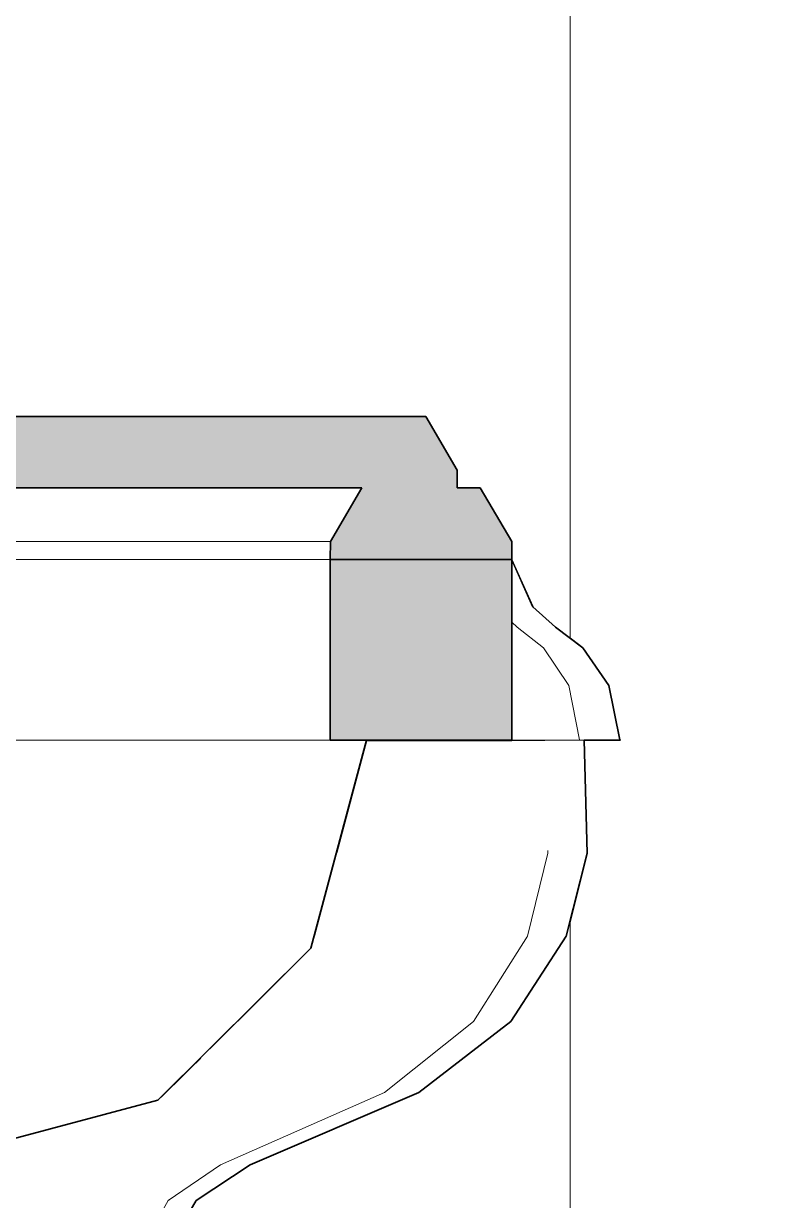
# Model space of a CAD drawing. Header units: millimetres. Extents: x -46169 to 237885, y -84465 to 18123.
# Drawn here: x 224152.2 to 224361, y -84112.1 to -83782.6 of the extents above; entities that cross this region are included whole.
import ezdxf

# ---------------------------------------------------------------- set-up
doc = ezdxf.new("R2010")
doc.units = ezdxf.units.MM
doc.header["$MEASUREMENT"] = 0
doc.linetypes.add('Wipeout_Contour', pattern=[1000, 0, -1000])
doc.layers.add('New_A-25-M_Wall_Ext', color=7, linetype='Continuous')
doc.layers.add('New_A-35-M_FFE_Sanitary', color=7, linetype='Continuous')
for name, color, linetype, lineweight, true_color in [('New_A-25-M_Wall_Ext_Pen_No__104', 7, 'Continuous', 15, 0xa6a6a6), ('New_A-25-M_Wall_Ext_Pen_No__44', 7, 'Continuous', 35, 0x444444), ('New_A-25-M_Wall_Ext_Pen_No__75', 7, 'Continuous', 20, 0x606060), ('New_A-35-M_FFE_Sanitary_Pen_No__64', 7, 'Continuous', 20, 0x606060)]:
    doc.layers.add(name, color=color, linetype=linetype, lineweight=lineweight, true_color=true_color)

# ---------------------------------------------------------------- blocks, each defined once
blk = doc.blocks.new('Section Elem_326_4', base_point=(208268.76, -84332.61))
at = {"color": 254, "linetype": 'Wipeout_Contour', "lineweight": 0, "ltscale": 957195.755535}
blk.add_wipeout([(224360.66, -84302.61), (224360.97, -84302.61), (224360.97, -82132.61), (224360.66, -82132.61)], dxfattribs=at).dxf.layer = 'New_A-35-M_FFE_Sanitary'
blk = doc.blocks.new('Section Elem_327_4', base_point=(208268.76, -84332.61))
at = {"color": 254, "linetype": 'Wipeout_Contour', "lineweight": 0, "ltscale": 2873243.291098099}
blk.add_wipeout([(224305.22, -82132.61), (224305.22, -83954.71), (224308.76, -83957.37), (224316.05, -83967.87), (224319.08, -83983.14), (224319.28, -83983.22), (224309.13, -83983.22), (224309.94, -84014.8), (224305.22, -84033.62), (224305.22, -84302.61), (224360.66, -84302.61), (224360.66, -82132.61)], dxfattribs=at).dxf.layer = 'New_A-35-M_FFE_Sanitary'
at = {"layer": 'New_A-35-M_FFE_Sanitary_Pen_No__64', "linetype": 'Continuous'}
for p, q in [((224305.22, -83954.71), (224305.22, -82132.61)), ((224305.22, -84302.61), (224305.22, -84033.62))]:
    blk.add_line(p, q, dxfattribs=at)
blk = doc.blocks.new('Section Elem_421_4', base_point=(208268.76, -84332.61))
at = {"layer": 'New_A-25-M_Wall_Ext_Pen_No__44', "linetype": 'Continuous'}
for p, q in [((224264.84, -83892.61), (223998.18, -83892.61)), ((224264.84, -83892.61), (224273.63, -83907.61)), ((224273.63, -83907.61), (224273.63, -83912.61)), ((224280.06, -83912.61), (224273.63, -83912.61)), ((224280.06, -83912.61), (224288.85, -83927.61))]:
    blk.add_line(p, q, dxfattribs=at)
at = {"color": 254, "linetype": 'Wipeout_Contour', "lineweight": 0, "ltscale": 957423.070872}
blk.add_wipeout([(224110.31, -83983.22), (224185.35, -83983.22), (224185.35, -83932.64), (224110.31, -83932.64)], dxfattribs=at).dxf.layer = 'New_A-25-M_Wall_Ext'
at = {"color": 254, "linetype": 'Wipeout_Contour', "lineweight": 0, "ltscale": 718458.381523}
blk.add_wipeout([(224288.84, -83951.61), (224290.34, -83951.61), (224288.84, -83950.21)], dxfattribs=at).dxf.layer = 'New_A-25-M_Wall_Ext'
at = {"color": 254, "linetype": 'Wipeout_Contour', "lineweight": 0, "ltscale": 957617.812307}
blk.add_wipeout([(224185.35, -83983.22), (224214.28, -83983.22), (224214.28, -83932.64), (224185.35, -83932.64)], dxfattribs=at).dxf.layer = 'New_A-25-M_Wall_Ext'
at = {"color": 254, "linetype": 'Wipeout_Contour', "lineweight": 0, "ltscale": 957957.037181}
blk.add_wipeout([(224288.84, -83957.37), (224297.79, -83957.37), (224290.34, -83951.61), (224288.84, -83951.61)], dxfattribs=at).dxf.layer = 'New_A-25-M_Wall_Ext'
at = {"color": 254, "linetype": 'Wipeout_Contour', "lineweight": 0, "ltscale": 957503.688227}
blk.add_wipeout([(224135.32, -83998.79), (224168.76, -84017.09), (224177.6, -83983.22), (224139.38, -83983.22)], dxfattribs=at).dxf.layer = 'New_A-25-M_Wall_Ext'
at = {"color": 254, "linetype": 'Wipeout_Contour', "lineweight": 0, "ltscale": 957699.95032}
blk.add_wipeout([(224214.28, -83983.22), (224229.2, -83983.22), (224229.2, -83932.64), (224214.28, -83932.64)], dxfattribs=at).dxf.layer = 'New_A-25-M_Wall_Ext'
at = {"color": 254, "linetype": 'Wipeout_Contour', "lineweight": 0, "ltscale": 957981.672771}
blk.add_wipeout([(224288.84, -83957.37), (224288.84, -83967.87), (224304.86, -83967.87), (224297.79, -83957.37)], dxfattribs=at).dxf.layer = 'New_A-25-M_Wall_Ext'
at = {"color": 254, "linetype": 'Wipeout_Contour', "lineweight": 0, "ltscale": 957488.915385}
blk.add_wipeout([(224135.32, -83998.79), (224124.23, -84010.18), (224144.62, -84041.89), (224168.76, -84017.09)], dxfattribs=at).dxf.layer = 'New_A-25-M_Wall_Ext'
at = {"color": 254, "linetype": 'Wipeout_Contour', "lineweight": 0, "ltscale": 957744.542217}
blk.add_wipeout([(224229.2, -83983.22), (224238.09, -83983.22), (224238.09, -83932.64), (224229.2, -83932.64)], dxfattribs=at).dxf.layer = 'New_A-25-M_Wall_Ext'
at = {"color": 254, "linetype": 'Wipeout_Contour', "lineweight": 0, "ltscale": 958008.850563}
blk.add_wipeout([(224288.84, -83983.14), (224307.8, -83983.14), (224304.86, -83967.87), (224288.84, -83967.87)], dxfattribs=at).dxf.layer = 'New_A-25-M_Wall_Ext'
at = {"color": 254, "linetype": 'Wipeout_Contour', "lineweight": 0, "ltscale": 957639.743897}
blk.add_wipeout([(224168.76, -84017.09), (224197.57, -84031.42), (224210.14, -83983.22), (224177.6, -83983.22)], dxfattribs=at).dxf.layer = 'New_A-25-M_Wall_Ext'
at = {"layer": 'New_A-25-M_Wall_Ext_Pen_No__75', "linetype": 'Continuous'}
blk.add_line((224110.31, -83983.22), (224185.35, -83983.22), dxfattribs=at)
at = {"color": 254, "linetype": 'Wipeout_Contour', "lineweight": 0, "ltscale": 957705.551199}
blk.add_wipeout([(224229.21, -83932.61), (224238.1, -83932.61), (224238.1, -83927.61), (224229.21, -83927.61)], dxfattribs=at).dxf.layer = 'New_A-25-M_Wall_Ext'
at = {"color": 254, "linetype": 'Wipeout_Contour', "lineweight": 0, "ltscale": 958022.417332}
blk.add_wipeout([(224288.84, -83983.22), (224308, -83983.22), (224307.8, -83983.14), (224288.84, -83983.14)], dxfattribs=at).dxf.layer = 'New_A-25-M_Wall_Ext'
at = {"color": 254, "linetype": 'Wipeout_Contour', "lineweight": 0, "ltscale": 957614.934029}
blk.add_wipeout([(224144.62, -84041.89), (224163.21, -84066.7), (224197.57, -84031.42), (224168.76, -84017.09)], dxfattribs=at).dxf.layer = 'New_A-25-M_Wall_Ext'
at = {"color": 254, "linetype": 'Wipeout_Contour', "lineweight": 0, "ltscale": 957660.955466}
blk.add_wipeout([(224214.29, -83932.61), (224229.21, -83932.61), (224229.21, -83927.61), (224214.29, -83927.61)], dxfattribs=at).dxf.layer = 'New_A-25-M_Wall_Ext'
at = {"color": 254, "linetype": 'Wipeout_Contour', "lineweight": 0, "ltscale": 957745.170911}
blk.add_wipeout([(224197.57, -84031.42), (224217.82, -84039.82), (224232.58, -83983.22), (224210.14, -83983.22)], dxfattribs=at).dxf.layer = 'New_A-25-M_Wall_Ext'
at = {"color": 254, "linetype": 'Wipeout_Contour', "lineweight": 0, "ltscale": 957970.137342}
blk.add_wipeout([(224270.58, -83983.22), (224270.66, -83983.32), (224298.15, -83983.32), (224298.15, -83983.22)], dxfattribs=at).dxf.layer = 'New_A-25-M_Wall_Ext'
at = {"color": 254, "linetype": 'Wipeout_Contour', "lineweight": 0, "ltscale": 957514.273289}
blk.add_wipeout([(224111.65, -84050.96), (224116.29, -84079.61), (224163.21, -84066.7), (224144.62, -84041.89)], dxfattribs=at).dxf.layer = 'New_A-25-M_Wall_Ext'
at = {"layer": 'New_A-25-M_Wall_Ext_Pen_No__75', "linetype": 'Continuous'}
for p, q in [((224229.2, -83932.64), (224238.09, -83932.64)), ((224229.21, -83932.61), (224238.1, -83932.61)), ((224185.35, -83983.22), (224214.28, -83983.22))]:
    blk.add_line(p, q, dxfattribs=at)
at = {"color": 254, "linetype": 'Wipeout_Contour', "lineweight": 0, "ltscale": 957707.614857}
blk.add_wipeout([(224229.21, -83927.61), (224238.1, -83927.61), (224246.89, -83912.61), (224237.57, -83912.61)], dxfattribs=at).dxf.layer = 'New_A-25-M_Wall_Ext'
at = {"color": 254, "linetype": 'Wipeout_Contour', "lineweight": 0, "ltscale": 957578.808508}
blk.add_wipeout([(224185.35, -83932.61), (224214.29, -83932.61), (224214.29, -83927.61), (224185.35, -83927.61)], dxfattribs=at).dxf.layer = 'New_A-25-M_Wall_Ext'
at = {"color": 254, "linetype": 'Wipeout_Contour', "lineweight": 0, "ltscale": 957713.383886}
blk.add_wipeout([(224163.21, -84066.7), (224177.48, -84081.24), (224217.82, -84039.82), (224197.57, -84031.42)], dxfattribs=at).dxf.layer = 'New_A-25-M_Wall_Ext'
at = {"layer": 'New_A-25-M_Wall_Ext_Pen_No__75', "linetype": 'Continuous'}
for p, q in [((224214.28, -83932.64), (224229.2, -83932.64)), ((224214.29, -83932.61), (224229.21, -83932.61))]:
    blk.add_line(p, q, dxfattribs=at)
at = {"color": 254, "linetype": 'Wipeout_Contour', "lineweight": 0, "ltscale": 957661.513555}
blk.add_wipeout([(224214.29, -83927.61), (224229.21, -83927.61), (224237.57, -83912.61), (224221.45, -83912.61)], dxfattribs=at).dxf.layer = 'New_A-25-M_Wall_Ext'
at = {"color": 254, "linetype": 'Wipeout_Contour', "lineweight": 0, "ltscale": 957384.042806}
blk.add_wipeout([(224110.31, -83932.61), (224185.35, -83932.61), (224185.35, -83927.61), (224110.31, -83927.61)], dxfattribs=at).dxf.layer = 'New_A-25-M_Wall_Ext'
at = {"color": 254, "linetype": 'Wipeout_Contour', "lineweight": 0, "ltscale": 957800.30024}
blk.add_wipeout([(224217.82, -84039.82), (224223.83, -84041.4), (224239, -83983.22), (224232.58, -83983.22)], dxfattribs=at).dxf.layer = 'New_A-25-M_Wall_Ext'
at = {"color": 254, "linetype": 'Wipeout_Contour', "lineweight": 0, "ltscale": 957584.753041}
blk.add_wipeout([(224116.29, -84079.61), (224122.38, -84096.41), (224177.48, -84081.24), (224163.21, -84066.7)], dxfattribs=at).dxf.layer = 'New_A-25-M_Wall_Ext'
at = {"layer": 'New_A-25-M_Wall_Ext_Pen_No__44', "linetype": 'Continuous'}
blk.add_line((224246.89, -83912.61), (224238.1, -83927.61), dxfattribs=at)
at = {"layer": 'New_A-25-M_Wall_Ext_Pen_No__75', "linetype": 'Continuous'}
for p, q in [((224238.1, -83927.61), (224229.21, -83927.61)), ((224110.31, -83932.61), (224185.35, -83932.61)), ((224110.31, -83932.64), (224185.35, -83932.64)), ((224185.35, -83932.61), (224214.29, -83932.61)), ((224185.35, -83932.64), (224214.28, -83932.64))]:
    blk.add_line(p, q, dxfattribs=at)
at = {"color": 254, "linetype": 'Wipeout_Contour', "lineweight": 0, "ltscale": 957575.061272}
blk.add_wipeout([(224185.35, -83927.61), (224214.29, -83927.61), (224221.45, -83912.61), (224189.07, -83912.61)], dxfattribs=at).dxf.layer = 'New_A-25-M_Wall_Ext'
at = {"color": 254, "linetype": 'Wipeout_Contour', "lineweight": 0, "ltscale": 957765.43121}
blk.add_wipeout([(224177.48, -84081.24), (224182.36, -84083.99), (224223.83, -84041.4), (224217.82, -84039.82)], dxfattribs=at).dxf.layer = 'New_A-25-M_Wall_Ext'
at = {"layer": 'New_A-25-M_Wall_Ext_Pen_No__75', "linetype": 'Continuous'}
blk.add_line((224229.21, -83927.61), (224214.29, -83927.61), dxfattribs=at)
at = {"color": 254, "linetype": 'Wipeout_Contour', "lineweight": 0, "ltscale": 957372.057788}
blk.add_wipeout([(224108.74, -83912.61), (224110.31, -83927.61), (224185.35, -83927.61), (224189.07, -83912.61)], dxfattribs=at).dxf.layer = 'New_A-25-M_Wall_Ext'
at = {"color": 254, "linetype": 'Wipeout_Contour', "lineweight": 0, "ltscale": 957829.366899}
blk.add_wipeout([(224223.83, -84041.4), (224232.6, -84041.4), (224248.24, -83983.22), (224239, -83983.22)], dxfattribs=at).dxf.layer = 'New_A-25-M_Wall_Ext'
at = {"color": 254, "linetype": 'Wipeout_Contour', "lineweight": 0, "ltscale": 1197009.381498518}
blk.add_wipeout([(224177.48, -84081.24), (224122.38, -84096.41), (224123.45, -84097.43), (224128.57, -84098.79), (224182.36, -84083.99)], dxfattribs=at).dxf.layer = 'New_A-25-M_Wall_Ext'
at = {"layer": 'New_A-25-M_Wall_Ext_Pen_No__104', "linetype": 'Continuous'}
blk.add_hatch(color=256, dxfattribs=at).paths.add_polyline_path([(224273.63, -83912.61), (224273.63, -83907.61), (224264.84, -83892.61), (223998.18, -83892.61), (223989.39, -83907.61), (223989.39, -83912.61)])
at = {"layer": 'New_A-25-M_Wall_Ext_Pen_No__44', "linetype": 'Continuous'}
blk.add_line((224246.89, -83912.61), (224016.12, -83912.61), dxfattribs=at)
at = {"layer": 'New_A-25-M_Wall_Ext_Pen_No__44', "linetype": 'Continuous', "flags": 128}
blk.add_lwpolyline([(224238.1, -83927.61), (224238.09, -83932.64), (224238.09, -83983.22)], dxfattribs=at)
at = {"layer": 'New_A-25-M_Wall_Ext_Pen_No__75', "linetype": 'Continuous'}
for p, q in [((224185.35, -83927.61), (224110.31, -83927.61)), ((224214.29, -83927.61), (224185.35, -83927.61)), ((224214.28, -83983.22), (224229.2, -83983.22)), ((224229.2, -83983.22), (224238.09, -83983.22))]:
    blk.add_line(p, q, dxfattribs=at)
at = {"color": 254, "linetype": 'Wipeout_Contour', "lineweight": 0, "ltscale": 957876.640602}
blk.add_wipeout([(224248.24, -83983.22), (224248.21, -83983.32), (224270.66, -83983.32), (224270.58, -83983.22)], dxfattribs=at).dxf.layer = 'New_A-25-M_Wall_Ext'
at = {"color": 254, "linetype": 'Wipeout_Contour', "lineweight": 0, "ltscale": 957792.403893}
blk.add_wipeout([(224182.36, -84083.99), (224189.87, -84083.99), (224232.6, -84041.4), (224223.83, -84041.4)], dxfattribs=at).dxf.layer = 'New_A-25-M_Wall_Ext'
at = {"color": 254, "linetype": 'Wipeout_Contour', "lineweight": 0, "ltscale": 957993.640468}
blk.add_wipeout([(224270.66, -83983.32), (224271.22, -84014.8), (224298.94, -84014.8), (224298.15, -83983.32)], dxfattribs=at).dxf.layer = 'New_A-25-M_Wall_Ext'
at = {"color": 254, "linetype": 'Wipeout_Contour', "lineweight": 0, "ltscale": 957649.162017}
blk.add_wipeout([(224128.57, -84098.79), (224131.51, -84099.58), (224189.87, -84083.99), (224182.36, -84083.99)], dxfattribs=at).dxf.layer = 'New_A-25-M_Wall_Ext'
at = {"color": 254, "linetype": 'Wipeout_Contour', "lineweight": 0, "ltscale": 957891.210135}
blk.add_wipeout([(224248.21, -83983.32), (224239.75, -84014.8), (224271.22, -84014.8), (224270.66, -83983.32)], dxfattribs=at).dxf.layer = 'New_A-25-M_Wall_Ext'
at = {"layer": 'New_A-25-M_Wall_Ext_Pen_No__44', "linetype": 'Continuous'}
blk.add_line((224288.84, -83983.22), (224238.09, -83983.22), dxfattribs=at)
at = {"color": 254, "linetype": 'Wipeout_Contour', "lineweight": 0, "ltscale": 958023.699579}
blk.add_wipeout([(224271.22, -84014.8), (224266.58, -84038.12), (224293.25, -84038.12), (224298.94, -84014.8)], dxfattribs=at).dxf.layer = 'New_A-25-M_Wall_Ext'
at = {"color": 254, "linetype": 'Wipeout_Contour', "lineweight": 0, "ltscale": 957912.237981}
blk.add_wipeout([(224239.75, -84014.8), (224233.48, -84038.12), (224266.58, -84038.12), (224271.22, -84014.8)], dxfattribs=at).dxf.layer = 'New_A-25-M_Wall_Ext'
at = {"color": 254, "linetype": 'Wipeout_Contour', "lineweight": 0, "ltscale": 958021.573856}
blk.add_wipeout([(224266.58, -84038.12), (224254.28, -84062), (224278.19, -84062), (224293.25, -84038.12)], dxfattribs=at).dxf.layer = 'New_A-25-M_Wall_Ext'
at = {"color": 254, "linetype": 'Wipeout_Contour', "lineweight": 0, "ltscale": 1197367.761717633}
blk.add_wipeout([(224232.6, -84041.4), (224211.93, -84062), (224254.28, -84062), (224266.58, -84038.12), (224233.48, -84038.12)], dxfattribs=at).dxf.layer = 'New_A-25-M_Wall_Ext'
at = {"layer": 'New_A-25-M_Wall_Ext_Pen_No__44', "linetype": 'Continuous'}
blk.add_line((224232.6, -84041.4), (224248.24, -83983.22), dxfattribs=at)
at = {"color": 254, "linetype": 'Wipeout_Contour', "lineweight": 0, "ltscale": 957984.234399}
blk.add_wipeout([(224254.28, -84062), (224233.92, -84081.81), (224253.25, -84081.81), (224278.19, -84062)], dxfattribs=at).dxf.layer = 'New_A-25-M_Wall_Ext'
at = {"color": 254, "linetype": 'Wipeout_Contour', "lineweight": 0, "ltscale": 1197316.074112152}
blk.add_wipeout([(224202.42, -84071.48), (224196.43, -84081.81), (224233.92, -84081.81), (224254.28, -84062), (224211.93, -84062)], dxfattribs=at).dxf.layer = 'New_A-25-M_Wall_Ext'
at = {"color": 254, "linetype": 'Wipeout_Contour', "lineweight": 0, "ltscale": 957892.053261}
blk.add_wipeout([(224233.92, -84081.81), (224196.49, -84102.13), (224207.4, -84102.13), (224253.25, -84081.81)], dxfattribs=at).dxf.layer = 'New_A-25-M_Wall_Ext'
at = {"color": 254, "linetype": 'Wipeout_Contour', "lineweight": 0, "ltscale": 957808.934564}
blk.add_wipeout([(224175.32, -84102.13), (224196.49, -84102.13), (224233.92, -84081.81), (224196.43, -84081.81)], dxfattribs=at).dxf.layer = 'New_A-25-M_Wall_Ext'
at = {"color": 254, "linetype": 'Wipeout_Contour', "lineweight": 0, "ltscale": 718332.40205}
blk.add_wipeout([(224192.06, -84081.81), (224196.43, -84081.81), (224202.42, -84071.48)], dxfattribs=at).dxf.layer = 'New_A-25-M_Wall_Ext'
at = {"color": 254, "linetype": 'Wipeout_Contour', "lineweight": 0, "ltscale": 957810.387675}
blk.add_wipeout([(224196.49, -84102.13), (224184.53, -84112.07), (224192.75, -84112.07), (224207.4, -84102.13)], dxfattribs=at).dxf.layer = 'New_A-25-M_Wall_Ext'
at = {"color": 254, "linetype": 'Wipeout_Contour', "lineweight": 0, "ltscale": 957757.769506}
blk.add_wipeout([(224175.32, -84102.13), (224168.57, -84112.07), (224184.53, -84112.07), (224196.49, -84102.13)], dxfattribs=at).dxf.layer = 'New_A-25-M_Wall_Ext'
at = {"color": 254, "linetype": 'Wipeout_Contour', "lineweight": 0, "ltscale": 1915277.034999333}
blk.add_wipeout([(224125.71, -84099.58), (224111.57, -84095.69), (224114.11, -84102.13), (224175.32, -84102.13), (224196.43, -84081.81), (224192.06, -84081.81), (224189.87, -84083.99), (224131.51, -84099.58)], dxfattribs=at).dxf.layer = 'New_A-25-M_Wall_Ext'
at = {"color": 254, "linetype": 'Wipeout_Contour', "lineweight": 0, "ltscale": 957785.963414}
blk.add_wipeout([(224184.53, -84112.07), (224172.74, -84137.75), (224178.31, -84137.75), (224192.75, -84112.07)], dxfattribs=at).dxf.layer = 'New_A-25-M_Wall_Ext'
at = {"layer": 'New_A-25-M_Wall_Ext_Pen_No__44', "linetype": 'Continuous'}
blk.add_line((224131.51, -84099.58), (224189.87, -84083.99), dxfattribs=at)
at = {"color": 254, "linetype": 'Wipeout_Contour', "lineweight": 0, "ltscale": 957748.061518}
blk.add_wipeout([(224168.57, -84112.07), (224161.92, -84137.75), (224172.74, -84137.75), (224184.53, -84112.07)], dxfattribs=at).dxf.layer = 'New_A-25-M_Wall_Ext'
at = {"color": 254, "linetype": 'Wipeout_Contour', "lineweight": 0, "ltscale": 957616.98659}
blk.add_wipeout([(224114.11, -84102.13), (224116.66, -84112.07), (224168.57, -84112.07), (224175.32, -84102.13)], dxfattribs=at).dxf.layer = 'New_A-25-M_Wall_Ext'
at = {"color": 254, "linetype": 'Wipeout_Contour', "lineweight": 0, "ltscale": 957812.941776}
blk.add_wipeout([(224200.54, -84112.07), (224192.75, -84112.07), (224178.31, -84137.75), (224185.66, -84137.75)], dxfattribs=at).dxf.layer = 'New_A-25-M_Wall_Ext'
at = {"color": 254, "linetype": 'Wipeout_Contour', "lineweight": 0, "ltscale": 957843.206058}
blk.add_wipeout([(224215.63, -84102.13), (224207.4, -84102.13), (224192.75, -84112.07), (224200.54, -84112.07)], dxfattribs=at).dxf.layer = 'New_A-25-M_Wall_Ext'
at = {"color": 254, "linetype": 'Wipeout_Contour', "lineweight": 0, "ltscale": 957634.236011}
blk.add_wipeout([(224116.66, -84112.07), (224119.18, -84137.75), (224161.92, -84137.75), (224168.57, -84112.07)], dxfattribs=at).dxf.layer = 'New_A-25-M_Wall_Ext'
at = {"layer": 'New_A-25-M_Wall_Ext_Pen_No__44', "linetype": 'Continuous', "flags": 128}
blk.add_lwpolyline([(224200.54, -84112.07), (224185.66, -84137.75), (224183.92, -84152.58), (224183.88, -84203.17), (224179.92, -84217.89)], dxfattribs=at)
at = {"layer": 'New_A-25-M_Wall_Ext_Pen_No__75', "linetype": 'Continuous'}
blk.add_line((224192.75, -84112.07), (224178.31, -84137.75), dxfattribs=at)
at = {"color": 254, "linetype": 'Wipeout_Contour', "lineweight": 0, "ltscale": 957936.965867}
blk.add_wipeout([(224262.87, -84081.81), (224253.25, -84081.81), (224207.4, -84102.13), (224215.63, -84102.13)], dxfattribs=at).dxf.layer = 'New_A-25-M_Wall_Ext'
at = {"layer": 'New_A-25-M_Wall_Ext_Pen_No__44', "linetype": 'Continuous'}
blk.add_line((224189.87, -84083.99), (224232.6, -84041.4), dxfattribs=at)
at = {"layer": 'New_A-25-M_Wall_Ext_Pen_No__75', "linetype": 'Continuous'}
blk.add_line((224207.4, -84102.13), (224192.75, -84112.07), dxfattribs=at)
at = {"color": 254, "linetype": 'Wipeout_Contour', "lineweight": 0, "ltscale": 958043.366397}
blk.add_wipeout([(224288.57, -84062), (224278.19, -84062), (224253.25, -84081.81), (224262.87, -84081.81)], dxfattribs=at).dxf.layer = 'New_A-25-M_Wall_Ext'
at = {"layer": 'New_A-25-M_Wall_Ext_Pen_No__75', "linetype": 'Continuous'}
blk.add_line((224253.25, -84081.81), (224207.4, -84102.13), dxfattribs=at)
at = {"color": 254, "linetype": 'Wipeout_Contour', "lineweight": 0, "ltscale": 958088.747809}
blk.add_wipeout([(224304.09, -84038.12), (224293.25, -84038.12), (224278.19, -84062), (224288.57, -84062)], dxfattribs=at).dxf.layer = 'New_A-25-M_Wall_Ext'
at = {"layer": 'New_A-25-M_Wall_Ext_Pen_No__75', "linetype": 'Continuous'}
blk.add_line((224278.19, -84062), (224253.25, -84081.81), dxfattribs=at)
at = {"color": 254, "linetype": 'Wipeout_Contour', "lineweight": 0, "ltscale": 958095.061096}
blk.add_wipeout([(224309.94, -84014.8), (224298.94, -84014.8), (224293.25, -84038.12), (224304.09, -84038.12)], dxfattribs=at).dxf.layer = 'New_A-25-M_Wall_Ext'
at = {"layer": 'New_A-25-M_Wall_Ext_Pen_No__75', "linetype": 'Continuous'}
blk.add_line((224293.25, -84038.12), (224278.19, -84062), dxfattribs=at)
at = {"color": 254, "linetype": 'Wipeout_Contour', "lineweight": 0, "ltscale": 958065.851832}
blk.add_wipeout([(224309.13, -83983.22), (224298.15, -83983.22), (224298.94, -84014.8), (224309.94, -84014.8)], dxfattribs=at).dxf.layer = 'New_A-25-M_Wall_Ext'
at = {"layer": 'New_A-25-M_Wall_Ext_Pen_No__75', "linetype": 'Continuous'}
for p, q in [((224298.15, -83983.22), (224288.84, -83983.22)), ((224298.94, -84014.8), (224293.25, -84038.12)), ((224298.92, -84014.07), (224298.94, -84014.8))]:
    blk.add_line(p, q, dxfattribs=at)
at = {"color": 254, "linetype": 'Wipeout_Contour', "lineweight": 0, "ltscale": 958079.230541}
blk.add_wipeout([(224319.08, -83983.14), (224307.8, -83983.14), (224308, -83983.22), (224319.28, -83983.22)], dxfattribs=at).dxf.layer = 'New_A-25-M_Wall_Ext'
at = {"color": 254, "linetype": 'Wipeout_Contour', "lineweight": 0, "ltscale": 958062.508635}
blk.add_wipeout([(224316.05, -83967.87), (224304.86, -83967.87), (224307.8, -83983.14), (224319.08, -83983.14)], dxfattribs=at).dxf.layer = 'New_A-25-M_Wall_Ext'
at = {"layer": 'New_A-25-M_Wall_Ext_Pen_No__44', "linetype": 'Continuous'}
for p, q in [((224319.28, -83983.22), (224309.13, -83983.22)), ((224319.08, -83983.14), (224319.28, -83983.22))]:
    blk.add_line(p, q, dxfattribs=at)
at = {"layer": 'New_A-25-M_Wall_Ext_Pen_No__44', "linetype": 'Continuous', "flags": 128}
blk.add_lwpolyline([(224309.13, -83983.22), (224309.94, -84014.8), (224304.09, -84038.12), (224288.57, -84062), (224262.87, -84081.81), (224215.63, -84102.13), (224200.54, -84112.07)], dxfattribs=at)
at = {"layer": 'New_A-25-M_Wall_Ext_Pen_No__75', "linetype": 'Continuous'}
for p, q in [((224309.13, -83983.22), (224298.15, -83983.22)), ((224307.8, -83983.14), (224308, -83983.22)), ((224319.28, -83983.22), (224309.13, -83983.22))]:
    blk.add_line(p, q, dxfattribs=at)
at = {"color": 254, "linetype": 'Wipeout_Contour', "lineweight": 0, "ltscale": 958025.406999}
blk.add_wipeout([(224308.76, -83957.37), (224297.79, -83957.37), (224304.86, -83967.87), (224316.05, -83967.87)], dxfattribs=at).dxf.layer = 'New_A-25-M_Wall_Ext'
at = {"layer": 'New_A-25-M_Wall_Ext_Pen_No__75', "linetype": 'Continuous'}
blk.add_line((224304.86, -83967.87), (224307.8, -83983.14), dxfattribs=at)
at = {"color": 254, "linetype": 'Wipeout_Contour', "lineweight": 0, "ltscale": 957986.390786}
blk.add_wipeout([(224301.08, -83951.61), (224290.34, -83951.61), (224297.79, -83957.37), (224308.76, -83957.37)], dxfattribs=at).dxf.layer = 'New_A-25-M_Wall_Ext'
at = {"layer": 'New_A-25-M_Wall_Ext_Pen_No__75', "linetype": 'Continuous'}
blk.add_line((224297.79, -83957.37), (224304.86, -83967.87), dxfattribs=at)
at = {"color": 254, "linetype": 'Wipeout_Contour', "lineweight": 0, "ltscale": 1197442.884483638}
blk.add_wipeout([(224288.84, -83950.21), (224290.34, -83951.61), (224301.08, -83951.61), (224294.77, -83945.88), (224288.84, -83945.88)], dxfattribs=at).dxf.layer = 'New_A-25-M_Wall_Ext'
at = {"layer": 'New_A-25-M_Wall_Ext_Pen_No__75', "linetype": 'Continuous'}
for p, q in [((224288.84, -83950.21), (224290.34, -83951.61)), ((224290.34, -83951.61), (224297.79, -83957.37))]:
    blk.add_line(p, q, dxfattribs=at)
at = {"color": 254, "linetype": 'Wipeout_Contour', "lineweight": 0, "ltscale": 718452.362518}
blk.add_wipeout([(224288.84, -83945.88), (224294.77, -83945.88), (224288.84, -83932.66)], dxfattribs=at).dxf.layer = 'New_A-25-M_Wall_Ext'
at = {"layer": 'New_A-25-M_Wall_Ext_Pen_No__104', "linetype": 'Continuous'}
for points in [[(224288.85, -83932.61), (224288.85, -83927.61), (224280.06, -83912.61), (224246.89, -83912.61), (224238.1, -83927.61), (224238.1, -83932.61)], [(224288.84, -83983.22), (224288.84, -83932.64), (224238.09, -83932.64), (224238.09, -83983.22)]]:
    blk.add_hatch(color=256, dxfattribs=at).paths.add_polyline_path(points)
at = {"layer": 'New_A-25-M_Wall_Ext_Pen_No__44', "linetype": 'Continuous'}
for p, q in [((224288.84, -83932.64), (224238.09, -83932.64)), ((224288.85, -83932.61), (224238.1, -83932.61))]:
    blk.add_line(p, q, dxfattribs=at)
at = {"layer": 'New_A-25-M_Wall_Ext_Pen_No__44', "linetype": 'Continuous', "flags": 128}
for points in [[(224288.85, -83927.61), (224288.84, -83932.64), (224288.84, -83983.22)], [(224288.83, -83932.64), (224294.77, -83945.88), (224301.08, -83951.61), (224308.76, -83957.37), (224316.05, -83967.87), (224319.08, -83983.14)]]:
    blk.add_lwpolyline(points, dxfattribs=at)

msp = doc.modelspace()

# ---------------------------------------------------------------- block references
at = {"layer": 'New_A-35-M_FFE_Sanitary'}
msp.add_blockref('Section Elem_326_4', (208268.76, -84332.61), dxfattribs=at)

# ---------------------------------------------------------------- next in the draw order: block references
msp.add_blockref('Section Elem_327_4', (208268.76, -84332.61), dxfattribs=at)

# ---------------------------------------------------------------- next in the draw order: block references
at = {"layer": 'New_A-25-M_Wall_Ext'}
msp.add_blockref('Section Elem_421_4', (208268.76, -84332.61), dxfattribs=at)

doc.saveas('drawing.dxf')
